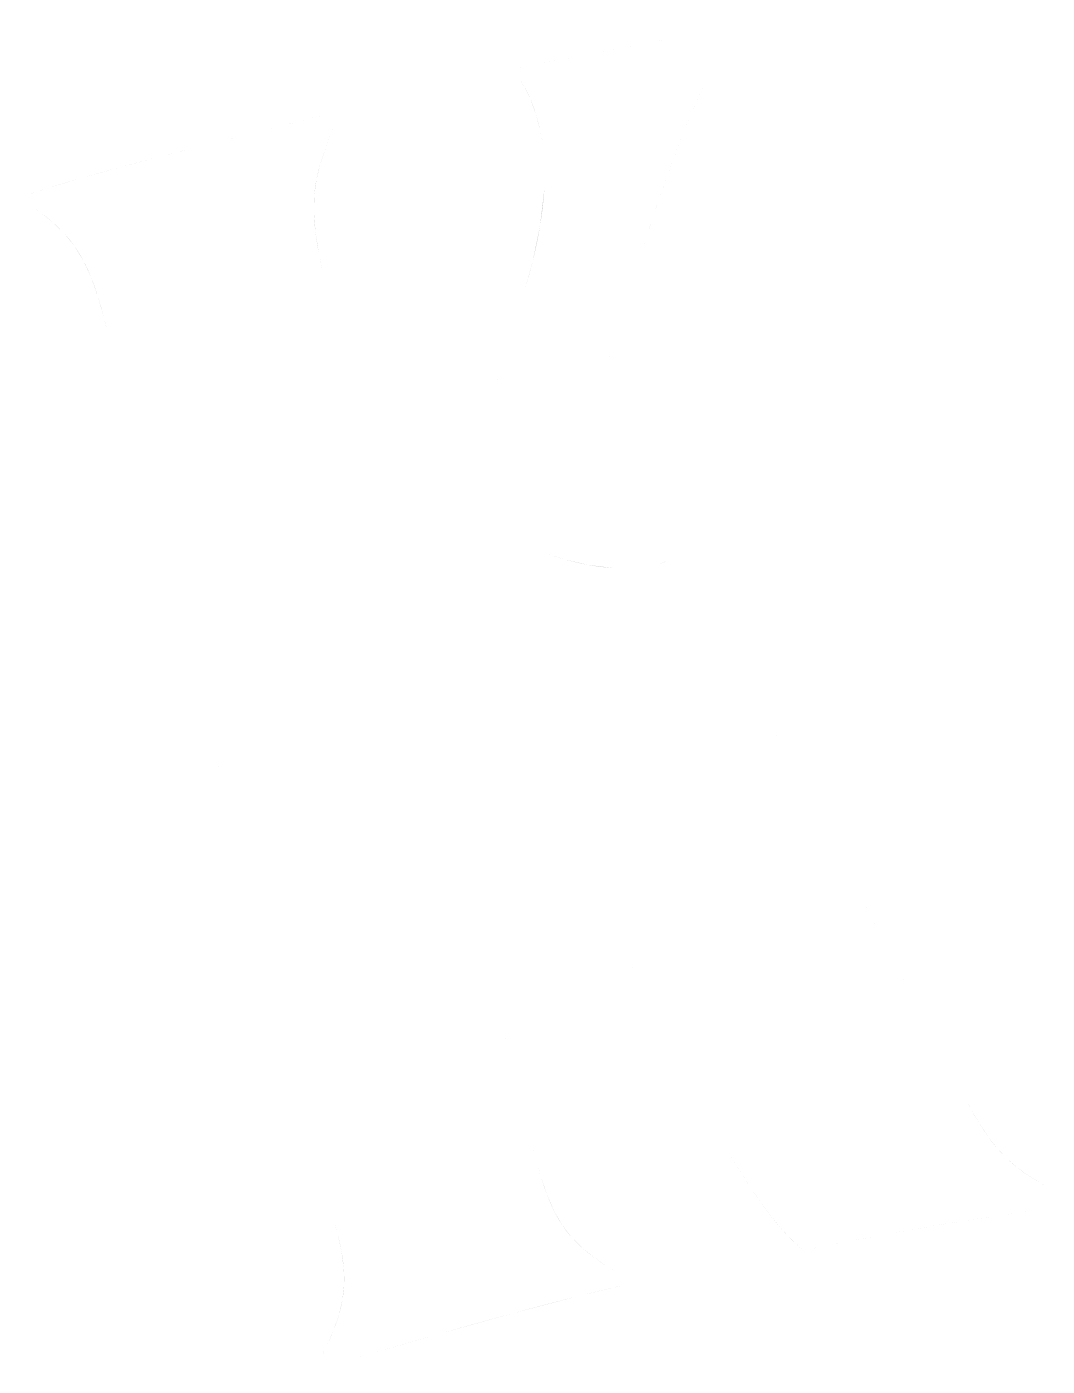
# Model space of a CAD drawing. Header units: centimetres. Extents: x 2 to 137806, y -77553 to 10.
# Drawn here: x 12.6124 to 12.8173, y 9.7171 to 9.986 of the extents above; entities that cross this region are included whole.
import ezdxf

# ---------------------------------------------------------------- set-up
doc = ezdxf.new("R2010")
doc.units = ezdxf.units.CM
doc.header["$LTSCALE"] = 40
doc.header["$MEASUREMENT"] = 0
doc.layers.add('PDF5_Solid Fills', color=250, linetype='Continuous', true_color=0x282828)

msp = doc.modelspace()

# ---------------------------------------------------------------- hatches: boundary and pattern name
at = {"layer": 'PDF5_Solid Fills', "true_color": 0xffffff}
h = msp.add_hatch(color=7, dxfattribs=at)
h.paths.add_polyline_path([(12.81568, 9.75402, 0.008267), (12.81728, 9.75318)], flags=0)
h.paths.add_polyline_path([(12.81358, 9.75529, 0.019822), (12.81568, 9.75402)], flags=0)
h.paths.add_polyline_path([(12.81134, 9.7569, 0.022667), (12.81358, 9.75529)], flags=0)
h.paths.add_polyline_path([(12.80926, 9.75872, 0.023682), (12.81134, 9.7569)], flags=0)
h.paths.add_polyline_path([(12.80729, 9.76079, 0.023272), (12.80926, 9.75872)], flags=0)
h.paths.add_polyline_path([(12.80542, 9.76316, 0.021352), (12.80729, 9.76079)], flags=0)
h.paths.add_polyline_path([(12.80362, 9.76587, 0.01856), (12.80542, 9.76316)], flags=0)
h.paths.add_polyline_path([(12.80208, 9.76853, 0.015433), (12.80362, 9.76587)], flags=0)
h.paths.add_polyline_path([(12.80099, 9.77064, 0.006398), (12.80208, 9.76853)], flags=0)
h.paths.add_polyline_path([(12.80099, 9.77064, 0.000296), (12.80062, 9.77133)], flags=0)
h.paths.add_polyline_path([(12.80062, 9.77133, 0.0005), (12.8, 9.77253)], flags=0)
h.paths.add_polyline_path([(12.79909, 9.77428, 0.000032), (12.8, 9.77253)], flags=0)
h.paths.add_polyline_path([(12.79909, 9.77428, 0.00007), (12.79792, 9.77652)], flags=0)
h.paths.add_polyline_path([(12.79792, 9.77652, 0.000134), (12.79651, 9.77922)], flags=0)
h.paths.add_polyline_path([(12.79488, 9.78234, 0.00009), (12.79651, 9.77922)], flags=0)
h.paths.add_polyline_path([(12.79306, 9.78585, 0.000005), (12.79488, 9.78234)], flags=0)
h.paths.add_polyline_path([(12.79105, 9.78969, 0.00007), (12.79306, 9.78585)], flags=0)
h.paths.add_polyline_path([(12.79105, 9.78969, 0.000021), (12.78889, 9.79384)], flags=0)
h.paths.add_polyline_path([(12.78889, 9.79384, 0.00007), (12.78659, 9.79824)], flags=0)
h.paths.add_polyline_path([(12.78659, 9.79824, 0.000028), (12.78418, 9.80287)], flags=0)
h.paths.add_polyline_path([(12.78418, 9.80287, 0.000072), (12.78168, 9.80768)], flags=0)
h.paths.add_polyline_path([(12.78168, 9.80768, 0.000032), (12.7791, 9.81262)], flags=0)
h.paths.add_polyline_path([(12.7791, 9.81262, 0.000005), (12.77647, 9.81767)], flags=0)
h.paths.add_polyline_path([(12.77647, 9.81767, 0.000037), (12.7738, 9.82278)], flags=0)
h.paths.add_polyline_path([(12.7738, 9.82278, 0.000082), (12.77113, 9.82791)], flags=0)
h.paths.add_polyline_path([(12.77113, 9.82791, 0.000044), (12.76847, 9.83301)], flags=0)
h.paths.add_polyline_path([(12.76847, 9.83301, 0.000019), (12.76584, 9.83806)], flags=0)
h.paths.add_polyline_path([(12.76584, 9.83806, 0.000054), (12.76326, 9.84301)], flags=0)
h.paths.add_polyline_path([(12.76326, 9.84301, 0.000014), (12.76075, 9.84781)], flags=0)
h.paths.add_polyline_path([(12.76075, 9.84781, 0.000092), (12.75834, 9.85244)], flags=0)
h.paths.add_polyline_path([(12.75834, 9.85244, 0.000038), (12.75605, 9.85684)], flags=0)
h.paths.add_polyline_path([(12.75389, 9.86099, 0.000007), (12.75605, 9.85684)], flags=0)
h.paths.add_polyline_path([(12.75389, 9.86099, 0.000036), (12.75188, 9.86484)], flags=0)
h.paths.add_polyline_path([(12.75005, 9.86834, 0.000013), (12.75188, 9.86484)], flags=0)
h.paths.add_polyline_path([(12.75005, 9.86834, 0.00023), (12.74843, 9.87146)], flags=0)
h.paths.add_polyline_path([(12.74843, 9.87146, 0.000012), (12.74702, 9.87417)], flags=0)
h.paths.add_polyline_path([(12.74585, 9.87641, 0.00007), (12.74702, 9.87417)], flags=0)
h.paths.add_polyline_path([(12.74585, 9.87641, 0.000096), (12.74494, 9.87815)], flags=0)
h.paths.add_polyline_path([(12.74494, 9.87815, 0.00031), (12.74431, 9.87935)], flags=0)
h.paths.add_polyline_path([(12.74431, 9.87935, 0.000446), (12.74395, 9.88005)], flags=0)
h.paths.add_polyline_path([(12.73952, 9.87815, 0.043073), (12.74105, 9.8788)], flags=0)
h.paths.add_polyline_path([(12.72497, 9.87798, 0.03073), (12.72999, 9.87733)], flags=0)
h.paths.add_polyline_path([(12.72045, 9.87904, 0.023358), (12.72497, 9.87798)], flags=0)
h.paths.add_polyline_path([(12.71718, 9.88005, 0.009455), (12.72045, 9.87904)], flags=0)
h.paths.add_polyline_path([(12.71764, 9.88154, 0.000112), (12.71718, 9.88005)], flags=0)
h.paths.add_polyline_path([(12.71764, 9.88154, 0.000019), (12.7184, 9.88402)], flags=0)
h.paths.add_polyline_path([(12.71946, 9.88747, 0.000044), (12.7184, 9.88402)], flags=0)
h.paths.add_polyline_path([(12.71946, 9.88747, 0.00004), (12.72077, 9.89172)], flags=0)
h.paths.add_polyline_path([(12.7239, 9.9019, 0.000032), (12.72227, 9.89659)], flags=0)
h.paths.add_polyline_path([(12.7239, 9.9019, 0.000023), (12.72562, 9.90748)], flags=0)
h.paths.add_polyline_path([(12.72736, 9.91315, 0.000061), (12.72908, 9.91872)], flags=0)
h.paths.add_polyline_path([(12.72908, 9.91872, 0.000043), (12.73071, 9.92404)], flags=0)
h.paths.add_polyline_path([(12.73221, 9.92891, 0.000073), (12.73352, 9.93315)], flags=0)
h.paths.add_polyline_path([(12.73352, 9.93315, 0.000031), (12.73458, 9.9366)], flags=0)
h.paths.add_polyline_path([(12.73534, 9.93908, 0.000003), (12.73458, 9.9366)], flags=0)
h.paths.add_polyline_path([(12.73534, 9.93908, 0.000062), (12.7358, 9.94058)], flags=0)
h.paths.add_polyline_path([(12.73687, 9.94388, 0.001006), (12.7358, 9.94058)], flags=0)
h.paths.add_polyline_path([(12.73827, 9.94814, 0.002092), (12.73687, 9.94388)], flags=0)
h.paths.add_polyline_path([(12.73977, 9.95254, 0.002476), (12.73827, 9.94814)], flags=0)
h.paths.add_polyline_path([(12.74115, 9.95647, 0.002935), (12.73977, 9.95254)], flags=0)
h.paths.add_polyline_path([(12.74243, 9.95998, 0.003276), (12.74115, 9.95647)], flags=0)
h.paths.add_polyline_path([(12.74363, 9.9631, 0.003623), (12.74243, 9.95998)], flags=0)
h.paths.add_polyline_path([(12.74474, 9.96589, 0.004134), (12.74363, 9.9631)], flags=0)
h.paths.add_polyline_path([(12.74578, 9.96838, 0.004178), (12.74474, 9.96589)], flags=0)
h.paths.add_polyline_path([(12.74676, 9.97062, 0.004508), (12.74578, 9.96838)], flags=0)
h.paths.add_polyline_path([(12.7477, 9.97265, 0.004383), (12.74676, 9.97062)], flags=0)
h.paths.add_polyline_path([(12.74859, 9.97451, 0.003957), (12.7477, 9.97265)], flags=0)
h.paths.add_polyline_path([(12.74945, 9.97624, 0.003149), (12.74859, 9.97451)], flags=0)
h.paths.add_polyline_path([(12.7503, 9.9779, 0.001993), (12.74945, 9.97624)], flags=0)
h.paths.add_polyline_path([(12.75114, 9.97951, 0.000565), (12.7503, 9.9779)], flags=0)
h.paths.add_polyline_path([(12.75114, 9.97951, 0.000912), (12.75198, 9.98112)], flags=0)
h.paths.add_polyline_path([(12.75198, 9.98112, 0.002058), (12.75272, 9.98257)], flags=0)
h.paths.add_polyline_path([(12.75272, 9.98257, 0.00129), (12.75326, 9.98364)], flags=0)
h.paths.add_polyline_path([(12.75326, 9.98597, 0.000025), (12.75044, 9.98541)], flags=0)
h.paths.add_polyline_path([(12.74617, 9.98455, 0.000081), (12.75044, 9.98541)], flags=0)
h.paths.add_polyline_path([(12.74096, 9.98352, 0.000222), (12.74617, 9.98455)], flags=0)
h.paths.add_polyline_path([(12.73552, 9.98244, 0.000322), (12.74096, 9.98352)], flags=0)
h.paths.add_polyline_path([(12.72996, 9.98135, 0.000456), (12.73552, 9.98244)], flags=0)
h.paths.add_polyline_path([(12.72441, 9.98028, 0.000569), (12.72996, 9.98135)], flags=0)
h.paths.add_polyline_path([(12.71898, 9.97924, 0.000777), (12.72441, 9.98028)], flags=0)
h.paths.add_polyline_path([(12.71444, 9.97839, 0.001049), (12.71898, 9.97924)], flags=0)
h.paths.add_polyline_path([(12.71136, 9.97782, 0.000682), (12.71444, 9.97839)], flags=0)
h.paths.add_polyline_path([(12.71237, 9.97385, 0.014839), (12.71136, 9.97549)], flags=0)
h.paths.add_polyline_path([(12.71355, 9.97144, 0.031388), (12.71237, 9.97385)], flags=0)
h.paths.add_polyline_path([(12.71464, 9.96838, 0.027025), (12.71355, 9.97144)], flags=0)
h.paths.add_polyline_path([(12.71547, 9.96526, 0.01809), (12.71464, 9.96838)], flags=0)
h.paths.add_polyline_path([(12.71601, 9.96269, 0.005368), (12.71547, 9.96526)], flags=0)
h.paths.add_polyline_path([(12.71547, 9.94607, 0.025602), (12.71634, 9.95348)], flags=0)
h.paths.add_polyline_path([(12.714, 9.93896, 0.021285), (12.71547, 9.94607)], flags=0)
h.paths.add_polyline_path([(12.71252, 9.93359, 0.009669), (12.714, 9.93896)], flags=0)
h.paths.add_polyline_path([(12.71252, 9.93359, 0.000018), (12.71198, 9.93178)], flags=0)
h.paths.add_polyline_path([(12.71198, 9.93178, 0.000033), (12.71107, 9.92878)], flags=0)
h.paths.add_polyline_path([(12.70981, 9.9246, 0.000034), (12.71107, 9.92878)], flags=0)
h.paths.add_polyline_path([(12.70981, 9.9246, 0.000022), (12.70826, 9.91945)], flags=0)
h.paths.add_polyline_path([(12.70826, 9.91945, 0.000058), (12.70648, 9.91355)], flags=0)
h.paths.add_polyline_path([(12.70648, 9.91355, 0.000008), (12.70454, 9.90712)], flags=0)
h.paths.add_polyline_path([(12.7025, 9.90036, 0.000038), (12.70454, 9.90712)], flags=0)
h.paths.add_polyline_path([(12.70043, 9.89349, 0.000075), (12.7025, 9.90036)], flags=0)
h.paths.add_polyline_path([(12.70043, 9.89349, 0.000033), (12.69839, 9.88674)], flags=0)
h.paths.add_polyline_path([(12.69839, 9.88674, 0.00008), (12.69645, 9.8803)], flags=0)
h.paths.add_polyline_path([(12.69645, 9.8803, 0.000131), (12.69467, 9.8744)], flags=0)
h.paths.add_polyline_path([(12.69312, 9.86925, 0.000013), (12.69467, 9.8744)], flags=0)
h.paths.add_polyline_path([(12.69312, 9.86925, 0.000042), (12.69186, 9.86507)], flags=0)
h.paths.add_polyline_path([(12.69095, 9.86207, 0.000034), (12.69186, 9.86507)], flags=0)
h.paths.add_polyline_path([(12.69041, 9.86026, 0.000271), (12.69095, 9.86207)], flags=0)
h.paths.add_polyline_path([(12.69041, 9.86026, 0.000024), (12.68995, 9.86216)], flags=0)
h.paths.add_polyline_path([(12.68919, 9.8653, 0.000003), (12.68995, 9.86216)], flags=0)
h.paths.add_polyline_path([(12.68812, 9.86968, 0.000085), (12.68919, 9.8653)], flags=0)
h.paths.add_polyline_path([(12.68682, 9.87507, 0.000047), (12.68812, 9.86968)], flags=0)
h.paths.add_polyline_path([(12.68682, 9.87507, 0.00009), (12.68532, 9.88125)], flags=0)
h.paths.add_polyline_path([(12.68532, 9.88125, 0.00002), (12.68368, 9.888)], flags=0)
h.paths.add_polyline_path([(12.68197, 9.89508, 0.00003), (12.68368, 9.888)], flags=0)
h.paths.add_polyline_path([(12.68022, 9.90227, 0.00008), (12.68197, 9.89508)], flags=0)
h.paths.add_polyline_path([(12.68022, 9.90227, 0.000024), (12.67851, 9.90935)], flags=0)
h.paths.add_polyline_path([(12.67687, 9.91609, 0.000028), (12.67851, 9.90935)], flags=0)
h.paths.add_polyline_path([(12.67537, 9.92227, 0.000003), (12.67687, 9.91609)], flags=0)
h.paths.add_polyline_path([(12.67537, 9.92227, 0.000034), (12.67407, 9.92766)], flags=0)
h.paths.add_polyline_path([(12.67301, 9.93204, 0.000026), (12.67407, 9.92766)], flags=0)
h.paths.add_polyline_path([(12.67301, 9.93204, 0.000002), (12.67224, 9.93518)], flags=0)
h.paths.add_polyline_path([(12.67178, 9.93708, 0.00009), (12.67224, 9.93518)], flags=0)
h.paths.add_polyline_path([(12.67107, 9.94045, 0.007065), (12.67178, 9.93708)], flags=0)
h.paths.add_polyline_path([(12.6704, 9.94459, 0.01829), (12.67107, 9.94045)], flags=0)
h.paths.add_polyline_path([(12.67007, 9.94866, 0.023749), (12.6704, 9.94459)], flags=0)
h.paths.add_polyline_path([(12.67015, 9.9522, 0.027673), (12.67007, 9.94866)], flags=0)
h.paths.add_polyline_path([(12.67059, 9.95537, 0.028216), (12.67015, 9.9522)], flags=0)
h.paths.add_polyline_path([(12.67132, 9.95836, 0.02324), (12.67059, 9.95537)], flags=0)
h.paths.add_polyline_path([(12.6723, 9.96134, 0.014429), (12.67132, 9.95836)], flags=0)
h.paths.add_polyline_path([(12.67331, 9.96408, 0.004239), (12.6723, 9.96134)], flags=0)
h.paths.add_polyline_path([(12.67331, 9.96408, 0.001197), (12.67411, 9.96618)], flags=0)
h.paths.add_polyline_path([(12.67401, 9.9664, 0.002057), (12.67411, 9.96618)], flags=0)
h.paths.add_polyline_path([(12.67384, 9.96672, 0.00059), (12.67401, 9.9664)], flags=0)
h.paths.add_polyline_path([(12.67364, 9.96713, 0.000158), (12.67384, 9.96672)], flags=0)
h.paths.add_polyline_path([(12.67342, 9.96756, 0.000288), (12.67322, 9.96797)], flags=0)
h.paths.add_polyline_path([(12.67322, 9.96797, 0.000234), (12.67306, 9.9683)], flags=0)
h.paths.add_polyline_path([(12.67306, 9.9683, 0.001753), (12.67295, 9.96851)], flags=0)
h.paths.add_polyline_path([(12.66872, 9.9674, 0.001464), (12.67295, 9.96851)], flags=0)
h.paths.add_polyline_path([(12.66238, 9.96578, 0.001644), (12.66872, 9.9674)], flags=0)
h.paths.add_polyline_path([(12.65469, 9.96384, 0.000434), (12.66238, 9.96578)], flags=0)
h.paths.add_polyline_path([(12.65469, 9.96384, 0.000599), (12.64672, 9.96183)], flags=0)
h.paths.add_polyline_path([(12.64672, 9.96183, 0.001615), (12.63865, 9.95976)], flags=0)
h.paths.add_polyline_path([(12.63865, 9.95976, 0.0027), (12.63068, 9.95764)], flags=0)
h.paths.add_polyline_path([(12.63068, 9.95764, 0.004049), (12.62299, 9.95548)], flags=0)
h.paths.add_polyline_path([(12.62299, 9.95548, 0.005821), (12.61665, 9.95358)], flags=0)
h.paths.add_polyline_path([(12.61665, 9.95358, 0.003896), (12.61242, 9.95222)], flags=0)
h.paths.add_polyline_path([(12.61253, 9.952, 0.002015), (12.61242, 9.95222)], flags=0)
h.paths.add_polyline_path([(12.61253, 9.952, 0.000893), (12.61269, 9.95168)], flags=0)
h.paths.add_polyline_path([(12.61289, 9.95127, 0.000158), (12.61269, 9.95168)], flags=0)
h.paths.add_polyline_path([(12.61289, 9.95127, 0.000152), (12.61311, 9.95083)], flags=0)
h.paths.add_polyline_path([(12.61311, 9.95083, 0.000147), (12.61332, 9.95043)], flags=0)
h.paths.add_polyline_path([(12.61332, 9.95043, 0.002116), (12.61348, 9.9501)], flags=0)
h.paths.add_polyline_path([(12.61358, 9.94989, 0.000415), (12.61348, 9.9501)], flags=0)
h.paths.add_polyline_path([(12.61541, 9.94854, 0.005983), (12.61358, 9.94989)], flags=0)
h.paths.add_polyline_path([(12.61771, 9.94666, 0.018957), (12.61541, 9.94854)], flags=0)
h.paths.add_polyline_path([(12.62, 9.94442, 0.027013), (12.61771, 9.94666)], flags=0)
h.paths.add_polyline_path([(12.622, 9.94194, 0.031722), (12.62, 9.94442)], flags=0)
h.paths.add_polyline_path([(12.62374, 9.9391, 0.031003), (12.622, 9.94194)], flags=0)
h.paths.add_polyline_path([(12.6253, 9.93575, 0.026433), (12.62374, 9.9391)], flags=0)
h.paths.add_polyline_path([(12.62672, 9.93176, 0.020043), (12.6253, 9.93575)], flags=0)
h.paths.add_polyline_path([(12.6279, 9.92765, 0.014327), (12.62672, 9.93176)], flags=0)
h.paths.add_polyline_path([(12.62872, 9.92428, 0.005115), (12.6279, 9.92765)], flags=0)
h.paths.add_polyline_path([(12.62872, 9.92428, 0.000322), (12.62901, 9.92314)], flags=0)
h.paths.add_polyline_path([(12.6295, 9.92119, 0.000032), (12.62901, 9.92314)], flags=0)
h.paths.add_polyline_path([(12.63023, 9.91835, 0.00011), (12.6295, 9.92119)], flags=0)
h.paths.add_polyline_path([(12.63023, 9.91835, 0.000049), (12.63116, 9.91471)], flags=0)
h.paths.add_polyline_path([(12.63228, 9.91031, 0.000113), (12.63116, 9.91471)], flags=0)
h.paths.add_polyline_path([(12.63357, 9.90522, 0.000009), (12.63228, 9.91031)], flags=0)
h.paths.add_polyline_path([(12.63357, 9.90522, 0.000075), (12.63503, 9.89952)], flags=0)
h.paths.add_polyline_path([(12.63503, 9.89952, 0.000054), (12.63662, 9.89326)], flags=0)
h.paths.add_polyline_path([(12.63662, 9.89326, 0.000035), (12.63834, 9.88651)], flags=0)
h.paths.add_polyline_path([(12.63834, 9.88651, 0.000013), (12.64017, 9.87934)], flags=0)
h.paths.add_polyline_path([(12.64209, 9.87181, 0.000079), (12.64017, 9.87934)], flags=0)
h.paths.add_polyline_path([(12.64209, 9.87181, 0.000062), (12.64409, 9.86399)], flags=0)
h.paths.add_polyline_path([(12.64614, 9.85594, 0.000027), (12.64409, 9.86399)], flags=0)
h.paths.add_polyline_path([(12.64614, 9.85594, 0.000029), (12.64823, 9.84772)], flags=0)
h.paths.add_polyline_path([(12.64823, 9.84772, 0.000012), (12.65035, 9.83941)], flags=0)
h.paths.add_polyline_path([(12.65248, 9.83106, 0.000069), (12.65035, 9.83941)], flags=0)
h.paths.add_polyline_path([(12.65248, 9.83106, 0.000052), (12.6546, 9.82275)], flags=0)
h.paths.add_polyline_path([(12.6546, 9.82275, 0.000044), (12.65669, 9.81454)], flags=0)
h.paths.add_polyline_path([(12.65874, 9.80648, 0.000044), (12.65669, 9.81454)], flags=0)
h.paths.add_polyline_path([(12.65874, 9.80648, 0.000019), (12.66074, 9.79866)], flags=0)
h.paths.add_polyline_path([(12.66266, 9.79113, 0.000079), (12.66074, 9.79866)], flags=0)
h.paths.add_polyline_path([(12.66448, 9.78396, 0.000012), (12.66266, 9.79113)], flags=0)
h.paths.add_polyline_path([(12.6662, 9.77721, 0.000027), (12.66448, 9.78396)], flags=0)
h.paths.add_polyline_path([(12.6662, 9.77721, 0.000044), (12.6678, 9.77095)], flags=0)
h.paths.add_polyline_path([(12.6678, 9.77095, 0.000031), (12.66925, 9.76525)], flags=0)
h.paths.add_polyline_path([(12.66925, 9.76525, 0.000131), (12.67055, 9.76017)], flags=0)
h.paths.add_polyline_path([(12.6726, 9.75212, 0.000051), (12.67167, 9.75577)], flags=0)
h.paths.add_polyline_path([(12.6726, 9.75212, 0.00011), (12.67332, 9.74928)], flags=0)
h.paths.add_polyline_path([(12.67382, 9.74733, 0.000219), (12.67332, 9.74928)], flags=0)
h.paths.add_polyline_path([(12.67382, 9.74733, 0.000116), (12.67411, 9.74619)], flags=0)
h.paths.add_polyline_path([(12.67485, 9.74356, 0.007469), (12.67411, 9.74619)], flags=0)
h.paths.add_polyline_path([(12.67559, 9.7402, 0.019747), (12.67485, 9.74356)], flags=0)
h.paths.add_polyline_path([(12.67606, 9.7367, 0.025795), (12.67559, 9.7402)], flags=0)
h.paths.add_polyline_path([(12.67612, 9.73348, 0.030535), (12.67606, 9.7367)], flags=0)
h.paths.add_polyline_path([(12.67579, 9.73042, 0.031906), (12.67612, 9.73348)], flags=0)
h.paths.add_polyline_path([(12.67509, 9.72741, 0.029079), (12.67579, 9.73042)], flags=0)
h.paths.add_polyline_path([(12.67403, 9.72435, 0.023047), (12.67509, 9.72741)], flags=0)
h.paths.add_polyline_path([(12.67281, 9.72154, 0.015509), (12.67403, 9.72435)], flags=0)
h.paths.add_polyline_path([(12.67178, 9.71942, 0.005139), (12.67281, 9.72154)], flags=0)
h.paths.add_polyline_path([(12.67189, 9.71921, 0.00231), (12.67178, 9.71942)], flags=0)
h.paths.add_polyline_path([(12.67205, 9.71888, 0.000618), (12.67189, 9.71921)], flags=0)
h.paths.add_polyline_path([(12.67226, 9.71847, 0.000148), (12.67205, 9.71888)], flags=0)
h.paths.add_polyline_path([(12.67247, 9.71804, 0.000147), (12.67268, 9.71763)], flags=0)
h.paths.add_polyline_path([(12.67268, 9.71763, 0.0006), (12.67284, 9.71731)], flags=0)
h.paths.add_polyline_path([(12.67284, 9.71731, 0.002301), (12.67295, 9.71709)], flags=0)
h.paths.add_polyline_path([(12.68222, 9.71982, 0.000134), (12.67295, 9.71709)], flags=0)
h.paths.add_polyline_path([(12.69521, 9.72358, 0.00164), (12.68222, 9.71982)], flags=0)
h.paths.add_polyline_path([(12.71005, 9.72772, 0.003415), (12.69521, 9.72358)], flags=0)
h.paths.add_polyline_path([(12.72304, 9.73113, 0.005123), (12.71005, 9.72772)], flags=0)
h.paths.add_polyline_path([(12.73231, 9.73339, 0.00325), (12.72304, 9.73113)], flags=0)
h.paths.add_polyline_path([(12.73231, 9.73339, 0.002323), (12.7322, 9.7336)], flags=0)
h.paths.add_polyline_path([(12.73204, 9.73393, 0.000437), (12.7322, 9.7336)], flags=0)
h.paths.add_polyline_path([(12.73184, 9.73433, 0.000147), (12.73204, 9.73393)], flags=0)
h.paths.add_polyline_path([(12.73162, 9.73477, 0.000147), (12.73184, 9.73433)], flags=0)
h.paths.add_polyline_path([(12.73162, 9.73477, 0.000158), (12.73142, 9.73518)], flags=0)
h.paths.add_polyline_path([(12.73125, 9.7355, 0.000893), (12.73142, 9.73518)], flags=0)
h.paths.add_polyline_path([(12.73125, 9.7355, 0.002015), (12.73115, 9.73572)], flags=0)
h.paths.add_polyline_path([(12.72906, 9.73704, 0.003637), (12.73115, 9.73572)], flags=0)
h.paths.add_polyline_path([(12.72648, 9.73882, 0.013831), (12.72906, 9.73704)], flags=0)
h.paths.add_polyline_path([(12.72394, 9.74085, 0.022995), (12.72648, 9.73882)], flags=0)
h.paths.add_polyline_path([(12.72178, 9.74299, 0.031002), (12.72394, 9.74085)], flags=0)
h.paths.add_polyline_path([(12.71992, 9.7454, 0.034271), (12.72178, 9.74299)], flags=0)
h.paths.add_polyline_path([(12.7183, 9.7482, 0.031851), (12.71992, 9.7454)], flags=0)
h.paths.add_polyline_path([(12.71685, 9.75153, 0.025253), (12.7183, 9.7482)], flags=0)
h.paths.add_polyline_path([(12.71567, 9.75499, 0.017778), (12.71685, 9.75153)], flags=0)
h.paths.add_polyline_path([(12.71485, 9.75783, 0.006215), (12.71567, 9.75499)], flags=0)
h.paths.add_polyline_path([(12.71445, 9.75941, 0.00029), (12.71485, 9.75783)], flags=0)
h.paths.add_polyline_path([(12.71445, 9.75941, 0.000157), (12.71378, 9.76203)], flags=0)
h.paths.add_polyline_path([(12.71378, 9.76203, 0.000022), (12.71285, 9.76568)], flags=0)
h.paths.add_polyline_path([(12.71285, 9.76568, 0.000105), (12.71171, 9.77018)], flags=0)
h.paths.add_polyline_path([(12.7104, 9.77532, 0.000075), (12.71171, 9.77018)], flags=0)
h.paths.add_polyline_path([(12.70897, 9.78094, 0.000007), (12.7104, 9.77532)], flags=0)
h.paths.add_polyline_path([(12.70747, 9.78684, 0.000059), (12.70897, 9.78094)], flags=0)
h.paths.add_polyline_path([(12.70444, 9.79874, 0.000039), (12.70594, 9.79284)], flags=0)
h.paths.add_polyline_path([(12.70444, 9.79874, 0.000009), (12.70301, 9.80436)], flags=0)
h.paths.add_polyline_path([(12.7017, 9.80951, 0.00004), (12.70301, 9.80436)], flags=0)
h.paths.add_polyline_path([(12.70055, 9.814, 0.000097), (12.7017, 9.80951)], flags=0)
h.paths.add_polyline_path([(12.70055, 9.814, 0.000124), (12.69962, 9.81765)], flags=0)
h.paths.add_polyline_path([(12.69962, 9.81765, 0.000019), (12.69896, 9.82027)], flags=0)
h.paths.add_polyline_path([(12.69856, 9.82185, 0.000475), (12.69896, 9.82027)], flags=0)
h.paths.add_polyline_path([(12.69856, 9.82185), (12.7067, 9.84979)], flags=0)
h.paths.add_polyline_path([(12.7067, 9.84979, 0.000361), (12.70705, 9.84912)], flags=0)
h.paths.add_polyline_path([(12.70705, 9.84912, 0.000175), (12.70795, 9.84739)], flags=0)
h.paths.add_polyline_path([(12.70976, 9.84391, 0.000047), (12.70795, 9.84739)], flags=0)
h.paths.add_polyline_path([(12.71241, 9.8388, 0.000016), (12.70976, 9.84391)], flags=0)
h.paths.add_polyline_path([(12.71568, 9.8325, 0.00003), (12.71241, 9.8388)], flags=0)
h.paths.add_polyline_path([(12.71943, 9.82529, 0.000034), (12.71568, 9.8325)], flags=0)
h.paths.add_polyline_path([(12.71943, 9.82529, 0.00001), (12.72351, 9.81743)], flags=0)
h.paths.add_polyline_path([(12.72351, 9.81743, 0.000009), (12.7278, 9.80917)], flags=0)
h.paths.add_polyline_path([(12.73645, 9.79252, 0.000075), (12.73216, 9.80078)], flags=0)
h.paths.add_polyline_path([(12.74054, 9.78465, 0.000019), (12.73645, 9.79252)], flags=0)
h.paths.add_polyline_path([(12.74429, 9.77744, 0.000023), (12.74054, 9.78465)], flags=0)
h.paths.add_polyline_path([(12.74429, 9.77744, 0.00005), (12.74755, 9.77115)], flags=0)
h.paths.add_polyline_path([(12.75021, 9.76604, 0.000079), (12.74755, 9.77115)], flags=0)
h.paths.add_polyline_path([(12.75021, 9.76604, 0.000048), (12.75202, 9.76256)], flags=0)
h.paths.add_polyline_path([(12.75202, 9.76256, 0.000254), (12.75292, 9.76083)], flags=0)
h.paths.add_polyline_path([(12.75292, 9.76083, 0.000253), (12.75326, 9.76016)], flags=0)
h.paths.add_polyline_path([(12.75326, 9.76016, 0.003235), (12.75437, 9.75825)], flags=0)
h.paths.add_polyline_path([(12.75437, 9.75825, 0.006862), (12.75599, 9.75561)], flags=0)
h.paths.add_polyline_path([(12.75599, 9.75561, 0.00747), (12.7579, 9.75266)], flags=0)
h.paths.add_polyline_path([(12.7579, 9.75266, 0.008585), (12.75985, 9.74986)], flags=0)
h.paths.add_polyline_path([(12.75985, 9.74986, 0.010023), (12.76181, 9.74724)], flags=0)
h.paths.add_polyline_path([(12.76181, 9.74724, 0.012427), (12.76376, 9.74487)], flags=0)
h.paths.add_polyline_path([(12.76376, 9.74487, 0.016185), (12.76567, 9.7428)], flags=0)
h.paths.add_polyline_path([(12.76567, 9.7428, 0.021817), (12.76728, 9.74127)], flags=0)
h.paths.add_polyline_path([(12.76728, 9.74127, 0.014561), (12.76839, 9.74037)], flags=0)
h.paths.add_polyline_path([(12.77241, 9.74117, 0.000379), (12.76839, 9.74037)], flags=0)
h.paths.add_polyline_path([(12.77779, 9.74222, 0.001226), (12.77241, 9.74117)], flags=0)
h.paths.add_polyline_path([(12.78368, 9.74334, 0.001659), (12.77779, 9.74222)], flags=0)
h.paths.add_polyline_path([(12.78942, 9.74438, 0.002014), (12.78368, 9.74334)], flags=0)
h.paths.add_polyline_path([(12.79509, 9.74537, 0.002295), (12.78942, 9.74438)], flags=0)
h.paths.add_polyline_path([(12.80083, 9.7463, 0.002481), (12.79509, 9.74537)], flags=0)
h.paths.add_polyline_path([(12.80673, 9.7472, 0.002539), (12.80083, 9.7463)], flags=0)
h.paths.add_polyline_path([(12.8121, 9.74797, 0.002375), (12.80673, 9.7472)], flags=0)
h.paths.add_polyline_path([(12.81612, 9.74852, 0.001086), (12.8121, 9.74797)], flags=0)
h.paths.add_polyline_path([(12.81622, 9.74895, 0.001508), (12.81612, 9.74852)], flags=0)
h.paths.add_polyline_path([(12.81622, 9.74895, 0.000193), (12.81639, 9.7496)], flags=0)
h.paths.add_polyline_path([(12.81639, 9.7496, 0.000132), (12.81659, 9.75041)], flags=0)
h.paths.add_polyline_path([(12.81681, 9.75128, 0.000041), (12.81659, 9.75041)], flags=0)
h.paths.add_polyline_path([(12.81681, 9.75128, 0.000572), (12.81701, 9.7521)], flags=0)
h.paths.add_polyline_path([(12.81701, 9.7521, 0.000584), (12.81717, 9.75275)], flags=0)
h.paths.add_polyline_path([(12.81717, 9.75275, 0.001435), (12.81728, 9.75318)], flags=0)

doc.saveas('drawing.dxf')
